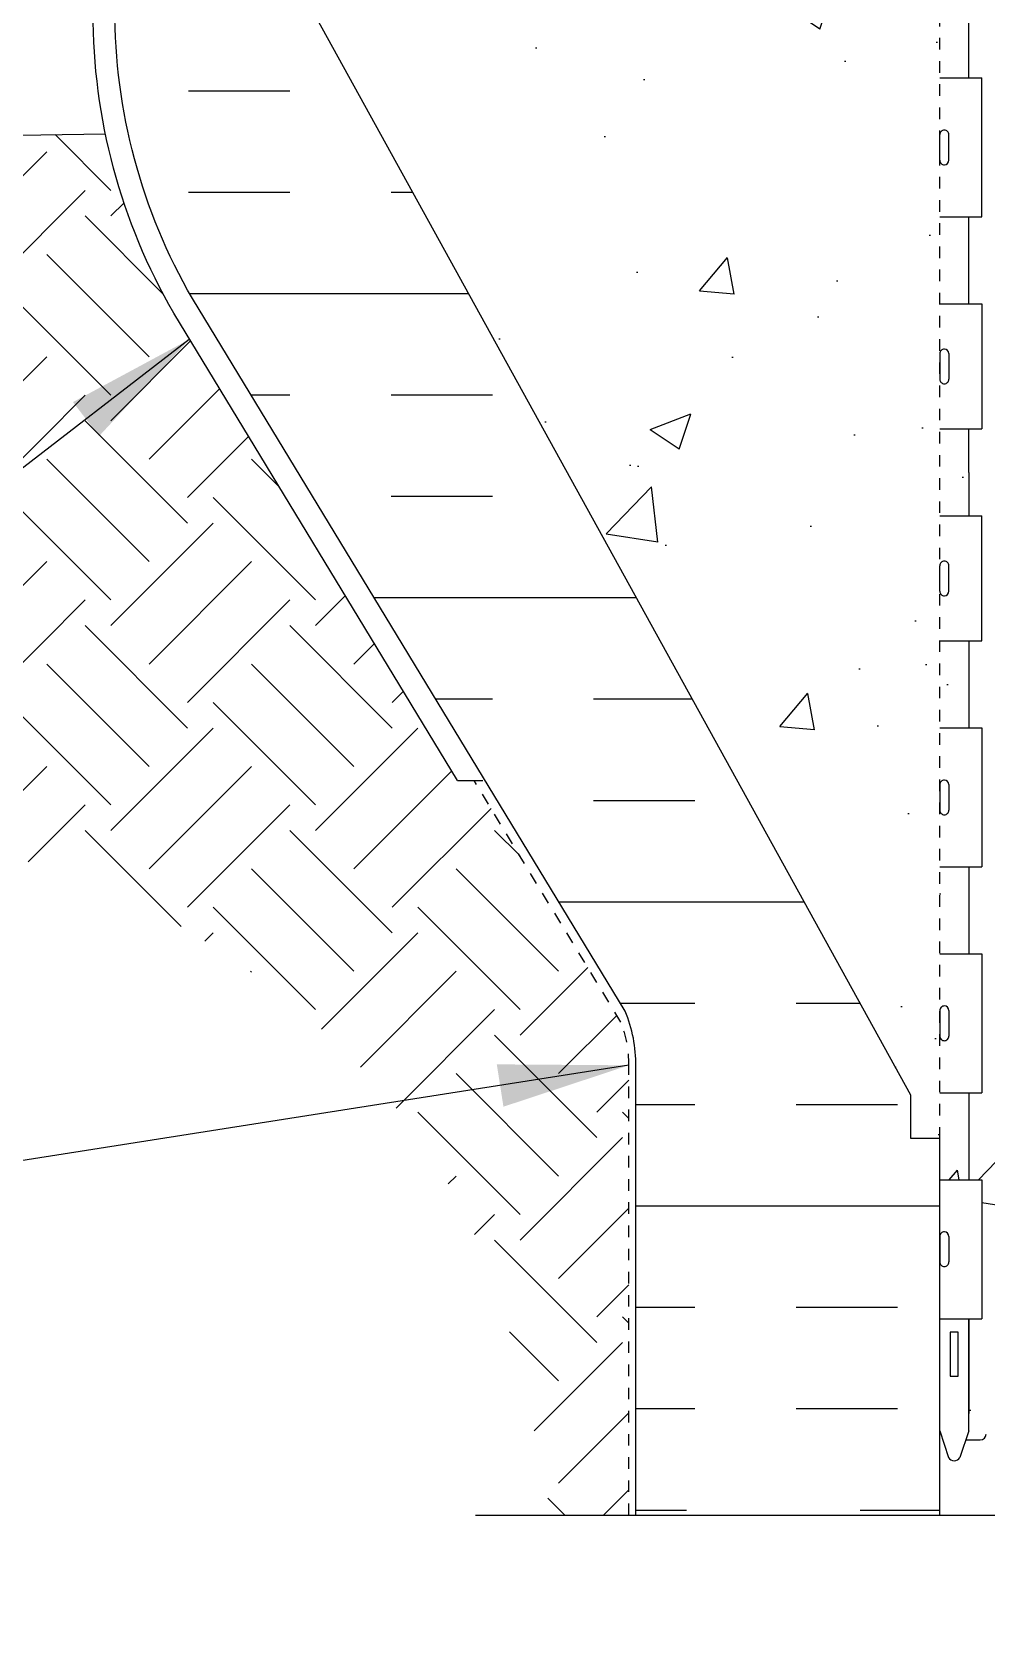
# Model space of a CAD drawing. Header units: inches. Extents: x 94.9 to 180.3, y -51.5 to 24.4.
# Drawn here: x 142.06 to 150.3, y -31.6 to -17.8 of the extents above; entities that cross this region are included whole.
import ezdxf

# ---------------------------------------------------------------- set-up
doc = ezdxf.new("R2010")
doc.units = ezdxf.units.IN
doc.header["$LTSCALE"] = 0.5
doc.header["$MEASUREMENT"] = 0
doc.linetypes.add('DASHEDX2', pattern=[1.5, 1, -0.5])
doc.linetypes.add('HIDDEN2', pattern=[0.1875, 0.125, -0.0625])
for name, color, linetype in [('HATCH', 12, 'Continuous'), ('Hidden2', 12, 'HIDDEN2'), ('line25', 2, 'Continuous'), ('LINE50', 5, 'Continuous'), ('LINE9', 9, 'Continuous'), ('TEXT', 4, 'Continuous'), ('Web_Edge', 9, 'Continuous')]:
    doc.layers.add(name, color=color, linetype=linetype)
doc.styles.add('DIM', font='romans.shx', dxfattribs={"width": 0.7})
doc.dimstyles.new('ext_12', dxfattribs={"dimscale": 12, "dimtxt": 0.09375, "dimasz": 0.09375, "dimexe": 0.09375, "dimexo": 0.0625, "dimgap": 0.0625, "dimtad": 1, "dimdec": 1, "dimzin": 3, "dimdsep": 46, "dimlunit": 4, "dimtxsty": 'DIM', "dimcen": 0.09, "dimdle": 0.09375, "dimclrt": 4, "dimadec": 0, "dimazin": 0, "dimtfac": 1, "dimtdec": 1, "dimtmove": 2, "dimatfit": 3, "dimfxl": 0, "dimfrac": 2, "dimtolj": 1, "dimtzin": 0, "dimarcsym": 0})

msp = doc.modelspace()

# ---------------------------------------------------------------- hatches: boundary and pattern name
at = {"layer": 'HATCH'}
h = msp.add_hatch(dxfattribs=at)
h.set_pattern_fill('INSUL', color=256, scale=7, style=0)
h.set_pattern_definition([(0, (-2852.586430360709, -453.1786986487654), (0, 2.625), []), (0, (-2852.586430360709, -452.3036986487654), (0, 2.625), [0.875, -0.875]), (0, (-2852.586430360709, -451.4286986487654), (0, 2.625), [0.875, -0.875])])
h.paths.add_polyline_path([(144.4793352938765, -17.59641818021838, -0.0795791067839555), (143.4793352938765, -14.34641818021838), (143.4793352938765, -12.59641818021838), (142.7793352938767, -12.59641818021838), (142.7793352938767, -17.59641818021838, 0.1316524975873954), (143.4492082749545, -20.09641818021838), (147.187213696711, -26.24641818021824, -0.1043800181721882), (147.2793352938772, -26.72141818021827), (147.2793352938767, -30.59641818021827), (147.7168352938767, -30.59641818021827), (147.7168352938767, -30.09641818021827), (149.2168352938767, -30.09641818021827), (149.2168352938767, -30.59641818021827), (149.9043352938767, -30.59641818021827), (149.9043352938767, -27.34641818021827), (149.6543352938767, -27.34641818021827), (149.6543352938767, -26.97141818021827)])
h = msp.add_hatch(dxfattribs=at)
h.set_pattern_fill('AR-CONC', color=256, scale=0.5, style=0)
h.set_pattern_definition([(49.99999999999999, (-2852.586430360709, -453.1786986487654), (3.586300913003767, -0.3137606749129755), [0.375, -4.125]), (355, (-2852.586430360709, -453.1786986487654), (-0.693756668065, 3.760960668500059), [0.3, -3.3]), (100.4514, (-2852.287571960708, -453.2048453487654), (2.892546908570108, 3.447197710304768), [0.3187009499999995, -3.505710559999995]), (46.18420000000001, (-2852.586430360709, -452.1786986487654), (5.336205243128222, -0.8275950716450908), [0.5625, -6.1875]), (96.63559999999998, (-2852.141746635709, -452.2476651837654), (4.673313527743517, 4.870589354502209), [0.4780514399999994, -5.25856499999999]), (351.1842, (-2852.586430360709, -452.1786986487654), (4.673309725668136, 4.870593004626623), [0.45, -4.95]), (21, (-2852.086430360709, -452.4286986487654), (2.984535260592308, -2.013094453326694), [0.375, -4.125]), (326.0000000000001, (-2852.086430360709, -452.4286986487654), (1.216576659607909, 3.625750225234265), [0.3, -3.3]), (71.4514, (-2851.837719195709, -452.5964566787654), (4.20111314290745, 1.612652483549762), [0.31870095, -3.50571056]), (37.50000000000001, (-2852.586430360709, -453.1786986487654), (0.06079927658645334, 1.664469269156557), [0, -3.26, 0, -3.35, 0, -3.3125]), (7.499999999999999, (-2852.586430360709, -453.1786986487654), (1.315347687210743, 1.972058559411801), [0, -1.91, 0, -3.185, 0, -1.2625]), (327.5, (-2853.701430360708, -453.1786986487654), (2.669112180862045, -0.112774358671899), [0, -1.25, 0, -3.9, 0, -5.175]), (317.5, (-2854.201430360708, -453.1786986487654), (2.915930846711931, 0.5005249116615884), [0, -1.625, 0, -2.59, 0, -3.675])])
h.paths.add_polyline_path([(149.6543352938767, -26.97141818021855), (149.6543352938762, -27.34641818021827), (149.9043352938767, -27.34641818021827), (149.9043352938762, -12.59641818021849), (145.2793352938762, -12.59641818021838), (145.2793352938767, -14.09641818021832, -1), (144.7793352938767, -14.09641818021832), (144.7793352938767, -12.59641818021832), (143.4793352938765, -12.59641818021844), (143.4793352938765, -14.34641818021679, 0.07957910678395538), (144.4793352938756, -17.59641818021701)])
h = msp.add_hatch(dxfattribs=at)
h.set_pattern_fill('AR-CONC', color=256, scale=0.5, style=0)
h.set_pattern_definition([(50, (0, 0), (3.586300913003767, -0.3137606749129755), [0.375, -4.125]), (355, (0, 0), (-0.693756668065, 3.760960668500059), [0.3, -3.3]), (100.4514, (0.2988584, -0.0261467), (2.892546908570108, 3.447197710304768), [0.31870095, -3.50571056]), (46.18420000000001, (0, 1), (5.336205243128222, -0.8275950716450904), [0.5625, -6.1875]), (96.6356, (0.444683725, 0.931033465), (4.673313527743517, 4.870589354502209), [0.47805144, -5.258565]), (351.1842, (0, 1), (4.673309725668136, 4.870593004626623), [0.45, -4.95]), (21, (0.5, 0.75), (2.984535260592308, -2.013094453326694), [0.375, -4.125]), (326.0000000000001, (0.5, 0.75), (1.216576659607909, 3.625750225234265), [0.3, -3.3]), (71.4514, (0.748711165, 0.58224197), (4.20111314290745, 1.612652483549762), [0.31870095, -3.50571056]), (37.50000000000001, (0, 0), (0.06079927658645334, 1.664469269156557), [0, -3.26, 0, -3.35, 0, -3.3125]), (7.499999999999999, (0, 0), (1.315347687210743, 1.972058559411801), [0, -1.91, 0, -3.185, 0, -1.2625]), (327.5, (-1.115, 0), (2.669112180862045, -0.112774358671899), [0, -1.25, 0, -3.9, 0, -5.175]), (317.5, (-1.615, 0), (2.915930846711931, 0.5005249116615882), [0, -1.625, 0, -2.59, 0, -3.675])])
h.paths.add_polyline_path([(150.2692878881186, -14.27767112007411), (150.2692878881186, -15.49141818022473), (149.9043352938767, -15.49141818022467), (149.9043352938767, -16.24141818022467), (150.2692878881186, -16.24141818022467), (150.2692878881186, -17.44141818022472), (149.9043352938767, -17.44141818022466), (149.9043352938767, -18.19141818022472), (150.2692878881186, -18.19141818022472), (150.2692878881186, -19.39141818022476), (149.9043352938767, -19.3914181802247), (149.9043352938767, -20.1414181802247), (150.2692878881186, -20.14141818022465), (150.2692878881186, -21.22141818022469), (149.9043352938767, -21.22141818022469), (149.9043352938767, -21.97141818022469), (150.2692878881186, -21.97141818022469), (150.2692878881186, -23.05141818022473), (149.9043352938767, -23.05141818022467), (149.9043352938767, -23.80141818022467), (150.2692878881186, -23.80141818022461), (150.2692878881186, -25.00141818022466), (149.9043352938767, -25.00141818022466), (149.9043352938767, -25.75141818022472), (150.2692878881186, -25.75141818022466), (150.2692878881186, -26.95141818022471), (149.9043352938767, -26.95141818022471), (149.9043352938767, -27.34641818021827), (149.9043352938767, -27.70141818022471), (150.2692878881186, -27.70141818022465), (150.2692878881186, -28.9014181802247), (149.9043352938767, -28.9014181802247), (149.9043352938767, -30.59641818021843), (154.1856277842996, -30.59641818021843), (155.1856277842996, -29.59641818021842), (155.1856277842996, -30.59641818021844), (155.1856277842996, -31.59641818021842), (156.1856277842995, -30.59641818021843), (158.2219285003352, -30.59641818021844), (158.2219285003352, -16.15457284708634, 0.2223013013052496), (157.1870312477243, -15.41672252505066)])
h.paths.add_polyline_path([(157.4353065989541, -16.18487140140859, -1), (157.8103065989541, -16.18487140140859, -1)], flags=16)
h = msp.add_hatch(dxfattribs=at)
h.set_pattern_fill('EARTH', color=256, scale=5, angle=45, style=0)
h.set_pattern_definition([(45, (60.32160973934722, 18.84366952349191), (1.110223024625157e-16, 1.767766952966369), [1.25, -1.25]), (45, (59.99015343566603, 19.1751258271731), (1.110223024625157e-16, 1.767766952966369), [1.25, -1.25]), (45, (59.65869713198484, 19.5065821308543), (1.110223024625157e-16, 1.767766952966369), [1.25, -1.25]), (135, (59.65869713198484, 19.7275529999751), (-1.767766952966369, 2.220446049250313e-16), [1.25, -1.25]), (135, (59.99015343566603, 20.0590093036563), (-1.767766952966369, 2.220446049250313e-16), [1.25, -1.25]), (135, (60.32160973934722, 20.39046560733749), (-1.767766952966369, 2.220446049250313e-16), [1.25, -1.25])])
edge = h.paths.add_edge_path()
edge.add_line((139.2793228497991, -21.35923204561286), (139.2793228497991, -24.93056285924026))
edge.add_line((139.2793228497991, -24.93056285924026), (142.2910248561134, -24.96162370931295))
edge.add_line((142.2910248561134, -24.96162370931295), (142.3777147494225, -25.00155024462524))
edge.add_line((142.3777147494225, -25.00155024462524), (142.4638190835991, -25.0420143397725))
edge.add_line((142.4638190835991, -25.0420143397725), (142.5493255191554, -25.0830227367955))
edge.add_line((142.5493255191554, -25.0830227367955), (142.6342217166036, -25.12458217773512))
edge.add_line((142.6342217166036, -25.12458217773512), (142.718495336456, -25.16669940463216))
edge.add_line((142.718495336456, -25.16669940463216), (142.8021340392249, -25.20938115952748))
edge.add_line((142.8021340392249, -25.20938115952748), (142.8851254854224, -25.2526341844619))
edge.add_line((142.8851254854224, -25.2526341844619), (142.9674573355609, -25.29646522147623))
edge.add_line((142.9674573355609, -25.29646522147623), (143.0491172501526, -25.34088101261134))
edge.add_line((143.0491172501526, -25.34088101261134), (143.1300928897097, -25.38588829990803))
edge.add_line((143.1300928897097, -25.38588829990803), (143.2103719147445, -25.43149382540714))
edge.add_line((143.2103719147445, -25.43149382540714), (143.2899419857692, -25.47770433114953))
edge.add_line((143.2899419857692, -25.47770433114953), (143.368790763296, -25.524526559176))
edge.add_line((143.368790763296, -25.524526559176), (143.4469059078373, -25.57196725152739))
edge.add_line((143.4469059078373, -25.57196725152739), (143.5242750799052, -25.62003315024454))
edge.add_line((143.5242750799052, -25.62003315024454), (143.600885940012, -25.66873099736827))
edge.add_line((143.600885940012, -25.66873099736827), (143.67672614867, -25.71806753493942))
edge.add_line((143.67672614867, -25.71806753493942), (143.7517833663914, -25.76804950499881))
edge.add_line((143.7517833663914, -25.76804950499881), (143.8260452536884, -25.81868364958731))
edge.add_line((143.8260452536884, -25.81868364958731), (143.8994994710733, -25.86997671074571))
edge.add_line((143.8994994710733, -25.86997671074571), (143.9721336790583, -25.92193543051486))
edge.add_line((143.9721336790583, -25.92193543051486), (144.0439355381558, -25.97456655093559))
edge.add_line((144.0439355381558, -25.97456655093559), (144.1148927088778, -26.02787681404872))
edge.add_line((144.1148927088778, -26.02787681404872), (144.1849928517367, -26.08187296189511))
edge.add_line((144.1849928517367, -26.08187296189511), (144.2542236272448, -26.13656173651556))
edge.add_line((144.2542236272448, -26.13656173651556), (144.3225726959141, -26.19194987995093))
edge.add_line((144.3225726959141, -26.19194987995093), (144.3900277182572, -26.24804413424204))
edge.add_line((144.3900277182572, -26.24804413424204), (144.4565763547861, -26.30485124142972))
edge.add_line((144.4565763547861, -26.30485124142972), (144.522206266013, -26.3623779435548))
edge.add_line((144.522206266013, -26.3623779435548), (144.5869051124504, -26.42063098265813))
edge.add_line((144.5869051124504, -26.42063098265813), (144.6506605546103, -26.47961710078052))
edge.add_line((144.6506605546103, -26.47961710078052), (144.713460253005, -26.5393430399628))
edge.add_line((144.713460253005, -26.5393430399628), (144.7752918681468, -26.59981554224584))
edge.add_line((144.7752918681468, -26.59981554224584), (144.836143060548, -26.66104134967043))
edge.add_line((144.836143060548, -26.66104134967043), (144.8960014907207, -26.72302720427741))
edge.add_line((144.8960014907207, -26.72302720427741), (144.9548548191774, -26.78577984810762))
edge.add_line((144.9548548191774, -26.78577984810762), (145.01269070643, -26.84930602320191))
edge.add_line((145.01269070643, -26.84930602320191), (145.069496812991, -26.91361247160107))
edge.add_line((145.069496812991, -26.91361247160107), (145.1252607993725, -26.97870593534597))
edge.add_line((145.1252607993725, -26.97870593534597), (145.1799703260868, -27.04459315647743))
edge.add_line((145.1799703260868, -27.04459315647743), (145.2336130536463, -27.11128087703628))
edge.add_line((145.2336130536463, -27.11128087703628), (145.2861766425629, -27.17877583906335))
edge.add_line((145.2861766425629, -27.17877583906335), (145.3376487533492, -27.24708478459947))
edge.add_line((145.3376487533492, -27.24708478459947), (145.3880170465172, -27.31621445568548))
edge.add_line((145.3880170465172, -27.31621445568548), (145.4372691825793, -27.38617159436221))
edge.add_line((145.4372691825793, -27.38617159436221), (145.4853928220477, -27.45696294267049))
edge.add_line((145.4853928220477, -27.45696294267049), (145.5323756254346, -27.52859524265116))
edge.add_line((145.5323756254346, -27.52859524265116), (145.5782052532523, -27.60107523634503))
edge.add_line((145.5782052532523, -27.60107523634503), (145.622869366013, -27.67440966579296))
edge.add_line((145.622869366013, -27.67440966579296), (145.6663556242289, -27.74860527303578))
edge.add_line((145.6663556242289, -27.74860527303578), (145.7086516884125, -27.82366880011428))
edge.add_line((145.7086516884125, -27.82366880011428), (145.7497452190757, -27.89960698906934))
edge.add_line((145.7497452190757, -27.89960698906934), (145.7896238767309, -27.97642658194179))
edge.add_line((145.7896238767309, -27.97642658194179), (145.8282753218905, -28.05413432077242))
edge.add_line((145.8282753218905, -28.05413432077242), (145.8656872150665, -28.13273694760211))
edge.add_line((145.8656872150665, -28.13273694760211), (145.9018472167712, -28.21224120447168))
edge.add_line((145.9018472167712, -28.21224120447168), (145.936744461864, -28.29265282701061))
edge.add_line((145.936744461864, -28.29265282701061), (145.9703979673045, -28.37395715287949))
edge.add_line((145.9703979673045, -28.37395715287949), (146.0028545522298, -28.45612054155659))
edge.add_line((146.0028545522298, -28.45612054155659), (146.0341620934605, -28.53910863052957))
edge.add_line((146.0341620934605, -28.53910863052957), (146.0643684678172, -28.62288705728614))
edge.add_line((146.0643684678172, -28.62288705728614), (146.0935215521205, -28.70742145931393))
edge.add_line((146.0935215521205, -28.70742145931393), (146.1216692231911, -28.79267747410062))
edge.add_line((146.1216692231911, -28.79267747410062), (146.1488593578495, -28.87862073913389))
edge.add_line((146.1488593578495, -28.87862073913389), (146.1751398329163, -28.96521689190143))
edge.add_line((146.1751398329163, -28.96521689190143), (146.2005585252122, -29.05243156989086))
edge.add_line((146.2005585252122, -29.05243156989086), (146.2251633115578, -29.1402304105899))
edge.add_line((146.2251633115578, -29.1402304105899), (146.2490020687736, -29.22857905148619))
edge.add_line((146.2490020687736, -29.22857905148619), (146.2721226736803, -29.31744313006742))
edge.add_line((146.2721226736803, -29.31744313006742), (146.2945730030985, -29.40678828382126))
edge.add_line((146.2945730030985, -29.40678828382126), (146.3164009338488, -29.49658015023536))
edge.add_line((146.3164009338488, -29.49658015023536), (146.3376543427518, -29.58678436679742))
edge.add_line((146.3376543427518, -29.58678436679742), (146.3583811066281, -29.67736657099509))
edge.add_line((146.3583811066281, -29.67736657099509), (146.3786291022984, -29.76829240031606))
edge.add_line((146.3786291022984, -29.76829240031606), (146.3984462065831, -29.85952749224798))
edge.add_line((146.3984462065831, -29.85952749224798), (146.417880296303, -29.95103748427853))
edge.add_line((146.417880296303, -29.95103748427853), (146.4369792482786, -30.04278801389538))
edge.add_line((146.4369792482786, -30.04278801389538), (146.4557909393306, -30.13474471858621))
edge.add_line((146.4557909393306, -30.13474471858621), (146.4743632462796, -30.22687323583868))
edge.add_line((146.4743632462796, -30.22687323583868), (146.4927440459461, -30.31913920314047))
edge.add_line((146.4927440459461, -30.31913920314047), (146.5109812151508, -30.41150825797924))
edge.add_line((146.5109812151508, -30.41150825797924), (146.5291226307143, -30.50394603784267))
edge.add_line((146.5291226307143, -30.50394603784267), (146.5472161694571, -30.59641818021844))
edge.add_line((146.5472161694571, -30.59641818021844), (147.2188933108788, -30.59641818021844))
edge.add_line((147.2188933108788, -30.59641818021844), (147.2188933108793, -26.7138464382293))
edge.add_arc((146.2669750766956, -26.69648007905269), 0.9520766329463469, 358.9548380491379, 381.9741185307559)
edge.add_line((147.1498861757124, -26.3402246843772), (145.8820500179706, -24.25430144715314))
edge.add_line((145.8820500179706, -24.25430144715314), (145.7388997285642, -24.25430144715314))
edge.add_line((145.7388997285642, -24.25430144715314), (143.2878952449638, -20.22175577816934))
edge.add_arc((147.7793352938768, -17.62615901884368), 5.187500000000074, 191.6439143472197, 210.0235556856322, ccw=False)
edge.add_line((142.6985896566589, -18.67314517915944), (127.2984468844278, -18.94210504067192))
edge.add_line((127.2984468844278, -18.94210504067192), (127.3608021371452, -19.01138987998188))
edge.add_line((127.3608021371452, -19.01138987998188), (127.4231758431387, -19.08063973951324))
edge.add_line((127.4231758431387, -19.08063973951324), (127.4855864556842, -19.14981963948743))
edge.add_line((127.4855864556842, -19.14981963948743), (127.5480524280579, -19.21889460012589))
edge.add_line((127.5480524280579, -19.21889460012589), (127.6105922135358, -19.28782964165))
edge.add_line((127.6105922135358, -19.28782964165), (127.6732242653939, -19.35658978428118))
edge.add_line((127.6732242653939, -19.35658978428118), (127.7359670369082, -19.42514004824088))
edge.add_line((127.7359670369082, -19.42514004824088), (127.7988389813549, -19.49344545375048))
edge.add_line((127.7988389813549, -19.49344545375048), (127.86185855201, -19.56147102103141))
edge.add_line((127.86185855201, -19.56147102103141), (127.9250442021495, -19.62918177030509))
edge.add_line((127.9250442021495, -19.62918177030509), (127.9884143850495, -19.69654272179292))
edge.add_line((127.9884143850495, -19.69654272179292), (128.0519875539859, -19.76351889571636))
edge.add_line((128.0519875539859, -19.76351889571636), (128.1157821622349, -19.83007531229676))
edge.add_line((128.1157821622349, -19.83007531229676), (128.1798166630725, -19.89617699175558))
edge.add_line((128.1798166630725, -19.89617699175558), (128.2441095097748, -19.96178895431423))
edge.add_line((128.2441095097748, -19.96178895431423), (128.3086791556177, -20.02687622019413))
edge.add_line((128.3086791556177, -20.02687622019413), (128.3735440538775, -20.09140380961668))
edge.add_line((128.3735440538775, -20.09140380961668), (128.4387226578299, -20.1553367428033))
edge.add_line((128.4387226578299, -20.1553367428033), (128.5042334207512, -20.21864003997542))
edge.add_line((128.5042334207512, -20.21864003997542), (128.5700947959174, -20.28127872135445))
edge.add_line((128.5700947959174, -20.28127872135445), (128.6363252366045, -20.34321780716179))
edge.add_line((128.6363252366045, -20.34321780716179), (128.7029431960886, -20.4044223176189))
edge.add_line((128.7029431960886, -20.4044223176189), (128.7699671276457, -20.46485727294714))
edge.add_line((128.7699671276457, -20.46485727294714), (128.8374154845519, -20.52448769336794))
edge.add_line((128.8374154845519, -20.52448769336794), (128.9053067200832, -20.58327859910277))
edge.add_line((128.9053067200832, -20.58327859910277), (128.9736592875156, -20.64119501037296))
edge.add_line((128.9736592875156, -20.64119501037296), (129.0424916401253, -20.69820194740001))
edge.add_line((129.0424916401253, -20.69820194740001), (129.1118222287143, -20.75426443571967))
edge.add_line((129.1118222287143, -20.75426443571967), (129.1816647216033, -20.80935777467634))
edge.add_line((129.1816647216033, -20.80935777467634), (129.2520180334531, -20.86348895767811))
edge.add_line((129.2520180334531, -20.86348895767811), (129.3228782428958, -20.91667107053815))
edge.add_line((129.3228782428958, -20.91667107053815), (129.3942414285636, -20.96891719906971))
edge.add_line((129.3942414285636, -20.96891719906971), (129.4661036690887, -21.020240429086))
edge.add_line((129.4661036690887, -21.020240429086), (129.5384610431032, -21.07065384640022))
edge.add_line((129.5384610431032, -21.07065384640022), (129.6113096292392, -21.1201705368256))
edge.add_line((129.6113096292392, -21.1201705368256), (129.684645506129, -21.16880358617535))
edge.add_line((129.684645506129, -21.16880358617535), (129.7584647524047, -21.21656608026269))
edge.add_line((129.7584647524047, -21.21656608026269), (129.8327634466985, -21.26347110490084))
edge.add_line((129.8327634466985, -21.26347110490084), (129.9075376676424, -21.30953174590299))
edge.add_line((129.9075376676424, -21.30953174590299), (129.9827834938687, -21.35476108908237))
edge.add_line((129.9827834938687, -21.35476108908237), (129.9904057228841, -21.35923204561286))
edge.add_line((129.9904057228841, -21.35923204561286), (139.2793228497991, -21.35923204561286))

# ---------------------------------------------------------------- linework, layer by layer
at = {"layer": 'Hidden2'}
msp.add_line((149.9043352938767, -27.34641818021827), (149.9043352938767, -12.59641818021855), dxfattribs=at)
at = {"layer": 'line25'}
for p, q in [((149.6543352938767, -26.97141818021827), (144.4793352938765, -17.59641818021838)), ((149.9043352938767, -18.19141818022472), (150.2692878881186, -18.19141818022472)), ((150.2692878881186, -19.3914181802247), (150.2692878881186, -18.19141818022466)), ((149.9043352938767, -19.3914181802247), (150.2692878881186, -19.39141818022476)), ((149.9043352938767, -20.1414181802247), (150.2692878881186, -20.14141818022465)), ((150.2692878881186, -20.1414181802247), (150.2692878881186, -21.22141818022475)), ((149.9043352938767, -21.22141818022469), (150.2692878881186, -21.22141818022469)), ((149.9043352938767, -21.97141818022469), (150.2692878881186, -21.97141818022469)), ((150.2692878881186, -23.05141818022467), (150.2692878881186, -21.97141818022463)), ((149.9043352938767, -23.05141818022467), (150.2692878881186, -23.05141818022473)), ((149.9043352938767, -23.80141818022467), (150.2692878881186, -23.80141818022462)), ((150.2692878881186, -23.80141818022467), (150.2692878881186, -25.00141818022472)), ((149.9043352938767, -25.00141818022466), (150.2692878881186, -25.00141818022466)), ((149.9043352938767, -25.75141818022472), (150.2692878881186, -25.75141818022466)), ((150.2692878881186, -25.75141818022472), (150.2692878881186, -26.95141818022476)), ((149.6543352938767, -27.34641818021827), (149.6543352938767, -26.97141818021827)), ((149.9043352938767, -26.95141818022471), (150.2692878881186, -26.95141818022471)), ((149.9043352938767, -27.34641818021827), (149.6543352938767, -27.34641818021827)), ((149.9043352938767, -30.59641818021827), (149.9043352938767, -27.34641818021827)), ((149.9043352938767, -27.70141818022471), (150.2692878881186, -27.70141818022465)), ((150.2692878881186, -27.70141818022471), (150.2692878881186, -28.90141818022475)), ((149.9043352938767, -28.9014181802247), (150.2692878881186, -28.9014181802247))]:
    msp.add_line(p, q, dxfattribs=at)
at = {"layer": 'LINE50'}
msp.add_line((127.2984468844278, -18.94210504067192), (142.698589656659, -18.67314517915944), dxfattribs=at)
msp.add_lwpolyline([(147.2793352938767, -30.59641818021827), (147.2793352938772, -26.72141818021827, 0.1043800181721882), (147.187213696711, -26.24641818021824), (143.4492082749545, -20.09641818021838, -0.1316524975873954), (142.7793352938767, -17.59641818021838), (142.7793352938767, -12.59641818021838), (143.4793352938765, -12.59641818021838)], format="xyb", dxfattribs=at)
at = {"layer": 'LINE9'}
for p, q in [((149.9043352938767, -18.73641818022456), (149.9043389138402, -18.73641818022456)), ((149.9043389138398, -18.90141818022458), (149.9043389138398, -18.68141818022472)), ((149.9443389138397, -18.6414181802247), (149.9443389138407, -18.64141818022465)), ((149.9843389138397, -18.90141818022464), (149.9843389138406, -18.68141818022472)), ((149.9043352938767, -18.84641818022457), (149.9043389138402, -18.84641818022457)), ((149.9443389138397, -18.9414181802246), (149.9443389138397, -18.94141818022466)), ((149.9443389138397, -20.53141818022469), (149.9443389138397, -20.53141818022463)), ((149.9043352938767, -20.62641818022472), (149.9043389138402, -20.62641818022472)), ((149.9043389138398, -20.57141818022471), (149.9043389138398, -20.79141818022457)), ((149.9843389138397, -20.57141818022465), (149.9843389138406, -20.79141818022457)), ((149.9043352938767, -20.73641818022473), (149.9043389138402, -20.73641818022473)), ((149.9443389138397, -20.83141818022459), (149.9443389138407, -20.83141818022465)), ((149.9043352938767, -22.45641818022465), (149.9043389138402, -22.45641818022465)), ((149.9043389138398, -22.62141818022467), (149.9043389138398, -22.40141818022481)), ((149.9443389138397, -22.36141818022479), (149.9443389138407, -22.36141818022473)), ((149.9843389138397, -22.62141818022472), (149.9843389138406, -22.40141818022481)), ((149.9043352938767, -22.56641818022466), (149.9043389138402, -22.56641818022466)), ((149.9443389138397, -22.66141818022469), (149.9443389138397, -22.66141818022474)), ((145.7388997285642, -24.25430144715314), (145.9583170194755, -24.25430144715314)), ((149.9443389138397, -24.25141818022477), (149.9443389138397, -24.25141818022472)), ((149.9043352938767, -24.3464181802248), (149.9043389138402, -24.3464181802248)), ((149.9043389138398, -24.2914181802248), (149.9043389138398, -24.51141818022465)), ((149.9843389138397, -24.29141818022474), (149.9843389138406, -24.51141818022465)), ((149.9043352938767, -24.45641818022482), (149.9043389138402, -24.45641818022482)), ((149.9443389138397, -24.55141818022467), (149.9443389138407, -24.55141818022473)), ((149.9043352938767, -26.29641818022485), (149.9043389138402, -26.29641818022485)), ((149.9043389138398, -26.24141818022484), (149.9043389138398, -26.4614181802247)), ((149.9843389138397, -26.24141818022478), (149.9843389138406, -26.4614181802247)), ((149.9043352938767, -26.40641818022486), (149.9043389138402, -26.40641818022486)), ((149.9443389138397, -26.50141818022472), (149.9443389138407, -26.50141818022477)), ((149.9443389138397, -28.15141818022481), (149.9443389138397, -28.15141818022475)), ((149.9043352938767, -28.24641818022484), (149.9043389138402, -28.24641818022484)), ((149.9043389138398, -28.19141818022483), (149.9043389138398, -28.41141818022469)), ((149.9843389138397, -28.19141818022477), (149.9843389138406, -28.41141818022469)), ((149.9043352938767, -28.35641818022485), (149.9043389138402, -28.35641818022485)), ((149.9443389138397, -28.45141818022471), (149.9443389138407, -28.45141818022476)), ((145.8960968363524, -30.59641818021844), (154.1856277842998, -30.59641818021844))]:
    msp.add_line(p, q, dxfattribs=at)
msp.add_lwpolyline([(145.7388997285642, -24.25430144715314), (143.2878952449638, -20.22175577816934, -0.1317570615111504), (142.5918352938767, -17.62615901884386), (142.5918352938767, -12.59641818021838), (147.2793352938767, -12.59641818021844)], format="xyb", dxfattribs=at)
at = {"layer": 'LINE9', "linetype": 'DASHEDX2', "ltscale": 0.1}
msp.add_lwpolyline([(147.2188933108788, -30.59641818021844), (147.2188933108793, -26.7138464382293, 0.10077968587392), (147.1498861757124, -26.34022468437722), (145.8820500179706, -24.25430144715314)], format="xyb", dxfattribs=at)
at = {"layer": 'LINE9'}
for centre, start, end in [((149.9443389138397, -18.68141818022472), 89.99999999992184, 180), ((149.9443389138407, -18.68141818022467), 359.999999999899, 90), ((149.9443389138397, -18.90141818022464), 179.9999999999121, 270.0000000000521), ((149.9443389138397, -18.90141818022464), 270, 0), ((149.9443389138397, -20.57141818022465), 89.99999999994789, 180.0000000000879), ((149.9443389138397, -20.57141818022465), 0, 90), ((149.9443389138397, -20.79141818022457), 180, 270.0000000000782), ((149.9443389138407, -20.79141818022462), 270, 1.009635278083779e-10), ((149.9443389138397, -22.40141818022481), 89.99999999992184, 180), ((149.9443389138407, -22.40141818022475), 359.999999999899, 90), ((149.9443389138397, -22.62141818022472), 179.9999999999121, 270.0000000000521), ((149.9443389138397, -22.62141818022472), 270, 0), ((149.9443389138397, -24.29141818022474), 89.99999999994789, 180.0000000000879), ((149.9443389138397, -24.29141818022474), 0, 90), ((149.9443389138397, -24.51141818022465), 180, 270.0000000000782), ((149.9443389138407, -24.51141818022471), 270, 1.009635278083779e-10), ((149.9443389138397, -26.24141818022478), 89.99999999994789, 180.0000000000879), ((149.9443389138397, -26.24141818022478), 0, 90), ((149.9443389138397, -26.4614181802247), 180, 270.0000000000782), ((149.9443389138407, -26.46141818022475), 270, 1.009635278083779e-10), ((149.9443389138397, -28.19141818022477), 89.99999999994789, 180.0000000000879), ((149.9443389138397, -28.19141818022477), 0, 90), ((149.9443389138397, -28.41141818022469), 180, 270.0000000000782), ((149.9443389138407, -28.41141818022474), 270, 1.009635278083779e-10)]:
    msp.add_arc(centre, 0.04, start, end, dxfattribs=at)
at = {"layer": 'Web_Edge'}
for p, q in [((150.1543352938767, -29.86768506367137), (150.1543352938767, -28.9014181802247)), ((149.9043352938767, -29.86768506367206), (149.9793352938765, -30.09768506367207)), ((150.1543352938767, -29.86768506367206), (150.0793352938769, -30.09768506367207)), ((150.1282483373549, -29.94768506367198), (150.2543352938766, -29.9476850636721))]:
    msp.add_line(p, q, dxfattribs=at)
for points in [[(150.1543352938767, -18.19141818022472), (150.1543352938767, -17.44141818022472)], [(150.1543352938767, -20.14141818022465), (150.1543352938767, -19.39141818022476)], [(150.1543352938767, -21.59641818021838), (150.1543352938767, -21.22141818022469)], [(150.1543352938767, -21.59641818021838), (150.1543352938767, -21.97141818022469)], [(150.1543352938767, -23.05141818022473), (150.1543352938767, -23.80141818022462)], [(150.1543352938767, -25.00141818022466), (150.1543352938767, -25.75141818022466)], [(150.1543352938767, -26.95141818022471), (150.1543352938767, -27.70141818022465)], [(150.1543352938767, -28.9014181802247), (150.1543352938767, -29.71768506367208)]]:
    msp.add_lwpolyline(points, dxfattribs=at)
msp.add_lwpolyline([(150.064335293877, -29.01768506367192), (149.9943352938768, -29.01768506367192), (149.9943352938768, -29.39768506367191), (150.064335293877, -29.39768506367191)], close=True, dxfattribs=at)
for centre, radius, start, end in [((150.2543352938766, -29.89768506367203), 0.05, 270, 0), ((150.0293352938772, -30.07101839700589), 0.0566666666662005, 208.0724869353386, 331.9275130644399)]:
    msp.add_arc(centre, radius, start, end, dxfattribs=at)

# ---------------------------------------------------------------- leaders
at = {"layer": 'TEXT'}
for points in [[(143.4218585454029, -20.44941370665442), (141.1658532447084, -22.18847421138696), (138.7603180984628, -22.18847421138696)], [(147.2188933108793, -26.71384643822993), (135.3538697664997, -28.57713938890492), (132.1599850232006, -28.57713938890492)]]:
    msp.add_leader(points, dimstyle='ext_12', override={"dimgap": 0.0625, "dimtad": 0}, dxfattribs=at)

doc.saveas('drawing.dxf')
